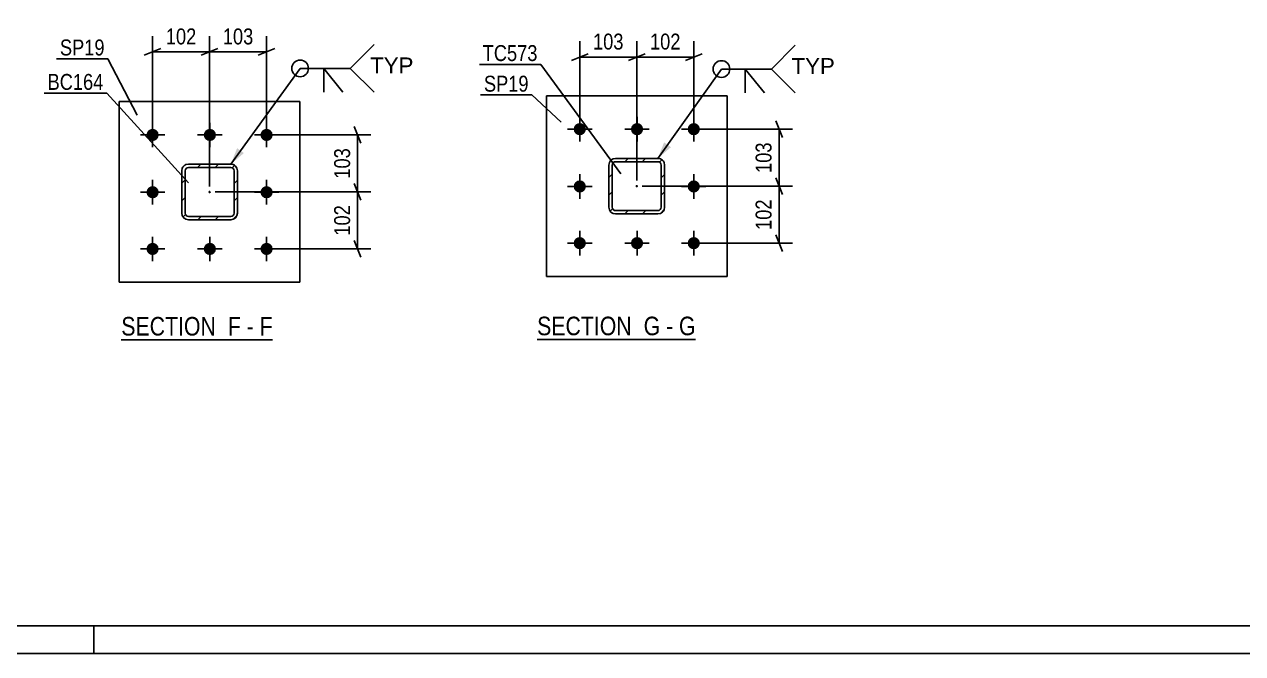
# Model space of a CAD drawing. Header units: millimetres. Extents: x -46 to 795, y -429 to 165.
# Drawn here: x 152.2 to 371.3, y -428.7 to -315.6 of the extents above; entities that cross this region are included whole.
import ezdxf

# ---------------------------------------------------------------- set-up
doc = ezdxf.new("R2010")
doc.units = ezdxf.units.MM
doc.linetypes.add('DXK_LINE_DOT2', pattern=[3.9198, 1.9599, -1.9599])
doc.linetypes.add('DXK_LINE_DOT3', pattern=[5.9187, 2.979, -0.9799, 0.9799, -0.9799])
doc.styles.add('Arial', font='ARIAL.TTF', dxfattribs={"height": 0.2})
doc.styles.add('Arial Narrow', font='ARIALN.TTF', dxfattribs={"height": 0.2})

# ---------------------------------------------------------------- blocks, each defined once
blk = doc.blocks.new('Unknown-761550471-1135')
at = {"color": 5, "linetype": 'Continuous'}
for p, q in [((-41.31, -423.74), (789.69, -423.74)), ((164.69, -428.74), (164.69, -423.74)), ((-46.31, -428.74), (794.69, -428.74))]:
    blk.add_line(p, q, dxfattribs=at)
blk = doc.blocks.new('Unknown-761550471-16 - 21860')
at = {"color": 6, "linetype": 'Continuous'}
blk.add_line((169.62, -372.28), (196.84, -372.28), dxfattribs=at)
at = {"color": 0, "linetype": 'Continuous'}
blk.add_wipeout([(187.73, -371.53), (187.73, -368.03), (169.62, -368.03), (169.62, -371.53)], dxfattribs=at)
at = {"color": 7, "linetype": 'Continuous', "style": 'Arial Narrow'}
blk.add_text('SECTION ', height=3.34, dxfattribs=at).set_placement((169.62, -371.53))
at = {"color": 0, "linetype": 'Continuous'}
blk.add_wipeout([(191.12, -371.53), (191.12, -368.03), (188.78, -368.03), (188.78, -371.53)], dxfattribs=at)
at = {"color": 7, "linetype": 'Continuous', "style": 'Arial Narrow'}
blk.add_text('F', height=3.34, dxfattribs=at).set_placement((188.78, -371.53))
at = {"color": 0, "linetype": 'Continuous'}
blk.add_wipeout([(193.45, -371.53), (193.45, -368.03), (192.17, -368.03), (192.17, -371.53)], dxfattribs=at)
at = {"color": 7, "linetype": 'Continuous', "style": 'Arial Narrow'}
blk.add_text('-', height=3.34, dxfattribs=at).set_placement((192.17, -371.53))
at = {"color": 0, "linetype": 'Continuous'}
blk.add_wipeout([(196.84, -371.53), (196.84, -368.03), (194.5, -368.03), (194.5, -371.53)], dxfattribs=at)
at = {"color": 7, "linetype": 'Continuous', "style": 'Arial Narrow'}
blk.add_text('F', height=3.34, dxfattribs=at).set_placement((194.5, -371.53))
blk = doc.blocks.new('Unknown-761550471-17 - 22098')
at = {"color": 6, "linetype": 'Continuous'}
blk.add_line((244.41, -372.23), (272.91, -372.23), dxfattribs=at)
at = {"color": 0, "linetype": 'Continuous'}
blk.add_wipeout([(262.52, -371.48), (262.52, -367.98), (244.41, -367.98), (244.41, -371.48)], dxfattribs=at)
at = {"color": 7, "linetype": 'Continuous', "style": 'Arial Narrow'}
blk.add_text('SECTION ', height=3.34, dxfattribs=at).set_placement((244.41, -371.48))
at = {"color": 0, "linetype": 'Continuous'}
blk.add_wipeout([(266.55, -371.48), (266.55, -367.98), (263.57, -367.98), (263.57, -371.48)], dxfattribs=at)
at = {"color": 7, "linetype": 'Continuous', "style": 'Arial Narrow'}
blk.add_text('G', height=3.34, dxfattribs=at).set_placement((263.57, -371.48))
at = {"color": 0, "linetype": 'Continuous'}
blk.add_wipeout([(268.87, -371.48), (268.87, -367.98), (267.6, -367.98), (267.6, -371.48)], dxfattribs=at)
at = {"color": 7, "linetype": 'Continuous', "style": 'Arial Narrow'}
blk.add_text('-', height=3.34, dxfattribs=at).set_placement((267.6, -371.48))
at = {"color": 0, "linetype": 'Continuous'}
blk.add_wipeout([(272.91, -371.48), (272.91, -367.98), (269.92, -367.98), (269.92, -371.48)], dxfattribs=at)
at = {"color": 7, "linetype": 'Continuous', "style": 'Arial Narrow'}
blk.add_text('G', height=3.34, dxfattribs=at).set_placement((269.92, -371.48))
blk = doc.blocks.new('Bolt-761550471-21986 - 21860')
at = {"linetype": 'Continuous'}
for points in [[(176.35, -335.46, -1), (174.15, -335.46, -1)], [(186.65, -335.46, -1), (184.45, -335.46, -1)], [(196.85, -335.46, -1), (194.65, -335.46, -1)], [(176.35, -345.76, -1), (174.15, -345.76, -1)], [(196.85, -345.76, -1), (194.65, -345.76, -1)], [(176.35, -355.96, -1), (174.15, -355.96, -1)], [(186.65, -355.96, -1), (184.45, -355.96, -1)], [(196.85, -355.96, -1), (194.65, -355.96, -1)]]:
    blk.add_hatch(color=1, dxfattribs=at).paths.add_polyline_path(points)
at = {"color": 1, "linetype": 'Continuous'}
for p, q in [((175.25, -333.26), (175.25, -337.66)), ((185.55, -333.26), (185.55, -337.66)), ((195.75, -333.26), (195.75, -337.66)), ((173.05, -335.46), (177.45, -335.46)), ((183.35, -335.46), (187.75, -335.46)), ((193.55, -335.46), (197.95, -335.46)), ((175.25, -343.56), (175.25, -347.96)), ((195.75, -343.56), (195.75, -347.96)), ((173.05, -345.76), (177.45, -345.76)), ((193.55, -345.76), (197.95, -345.76)), ((175.25, -353.76), (175.25, -358.16)), ((185.55, -353.76), (185.55, -358.16)), ((195.75, -353.76), (195.75, -358.16)), ((173.05, -355.96), (177.45, -355.96)), ((183.35, -355.96), (187.75, -355.96)), ((193.55, -355.96), (197.95, -355.96))]:
    blk.add_line(p, q, dxfattribs=at)
blk = doc.blocks.new('Part-761550471-21898 - 21860')
at = {"linetype": 'Continuous'}
h = blk.add_hatch(dxfattribs=at)
h.set_pattern_fill('', scale=0.7, style=0, pattern_type=0)
h.set_pattern_definition([(45, (189.757, -350.614), (-1.57154, 1.57154), [])])
h.paths.add_polyline_path([(189.3, -350.71), (189.76, -350.61), (190.15, -350.35), (190.41, -349.96), (190.5, -349.51), (190.5, -341.91), (190.41, -341.45), (190.15, -341.06), (189.76, -340.8), (189.3, -340.71), (181.7, -340.71), (181.24, -340.8), (180.85, -341.06), (180.59, -341.45), (180.5, -341.91), (180.5, -349.51), (180.59, -349.96), (180.85, -350.35), (181.24, -350.61), (181.7, -350.71)])
h.paths.add_polyline_path([(181.7, -350.11), (181.47, -350.06), (181.27, -349.93), (181.14, -349.74), (181.1, -349.51), (181.1, -341.91), (181.14, -341.68), (181.27, -341.48), (181.47, -341.35), (181.7, -341.31), (189.3, -341.31), (189.53, -341.35), (189.72, -341.48), (189.85, -341.68), (189.9, -341.91), (189.9, -349.51), (189.85, -349.74), (189.72, -349.93), (189.53, -350.06), (189.3, -350.11)])
blk.add_hatch(color=30, dxfattribs=at).paths.add_polyline_path([(185.5, -345.81, -1), (185.5, -345.61, -1)])
at = {"color": 7, "linetype": 'DXK_LINE_DOT2'}
for p, q in [((180.5, -341.91), (180.59, -341.45)), ((181.14, -341.68), (181.1, -341.91)), ((181.27, -341.48), (181.14, -341.68)), ((181.24, -340.8), (181.7, -340.71)), ((181.47, -341.35), (181.27, -341.48)), ((181.7, -341.31), (181.47, -341.35)), ((181.7, -340.71), (189.3, -340.71)), ((189.3, -341.31), (181.7, -341.31)), ((189.3, -340.71), (189.76, -340.8)), ((189.53, -341.35), (189.3, -341.31)), ((189.72, -341.48), (189.53, -341.35)), ((189.85, -341.68), (189.72, -341.48)), ((189.9, -341.91), (189.85, -341.68)), ((190.41, -341.45), (190.5, -341.91)), ((180.5, -349.51), (180.5, -341.91)), ((181.1, -349.51), (181.1, -341.91)), ((189.9, -349.51), (189.9, -341.91)), ((190.5, -349.51), (190.5, -341.91)), ((180.59, -349.96), (180.5, -349.51)), ((181.1, -349.51), (181.14, -349.74)), ((181.14, -349.74), (181.27, -349.93)), ((181.27, -349.93), (181.47, -350.06)), ((181.47, -350.06), (181.7, -350.11)), ((181.7, -350.11), (189.3, -350.11)), ((189.3, -350.11), (189.53, -350.06)), ((189.53, -350.06), (189.72, -349.93)), ((189.72, -349.93), (189.85, -349.74)), ((189.85, -349.74), (189.9, -349.51)), ((190.5, -349.51), (190.41, -349.96)), ((181.7, -350.71), (181.24, -350.61)), ((181.7, -350.71), (189.3, -350.71)), ((189.76, -350.61), (189.3, -350.71))]:
    blk.add_line(p, q, dxfattribs=at)
at = {"color": 2, "linetype": 'Continuous'}
for p, q in [((180.59, -341.45), (180.5, -341.91)), ((181.1, -341.91), (181.14, -341.68)), ((181.14, -341.68), (181.27, -341.48)), ((181.7, -340.71), (181.24, -340.8)), ((181.27, -341.48), (181.47, -341.35)), ((181.47, -341.35), (181.7, -341.31)), ((181.7, -340.71), (189.3, -340.71)), ((181.7, -341.31), (189.3, -341.31)), ((189.76, -340.8), (189.3, -340.71)), ((189.3, -341.31), (189.53, -341.35)), ((189.53, -341.35), (189.72, -341.48)), ((189.72, -341.48), (189.85, -341.68)), ((189.85, -341.68), (189.9, -341.91)), ((190.5, -341.91), (190.41, -341.45)), ((180.5, -349.51), (180.5, -341.91)), ((181.1, -349.51), (181.1, -341.91)), ((189.9, -349.51), (189.9, -341.91)), ((190.5, -349.51), (190.5, -341.91)), ((180.5, -349.51), (180.59, -349.96)), ((181.14, -349.74), (181.1, -349.51)), ((181.27, -349.93), (181.14, -349.74)), ((181.47, -350.06), (181.27, -349.93)), ((181.7, -350.11), (181.47, -350.06)), ((181.7, -350.11), (189.3, -350.11)), ((189.53, -350.06), (189.3, -350.11)), ((189.72, -349.93), (189.53, -350.06)), ((189.85, -349.74), (189.72, -349.93)), ((189.9, -349.51), (189.85, -349.74)), ((190.41, -349.96), (190.5, -349.51)), ((181.24, -350.61), (181.7, -350.71)), ((181.7, -350.71), (189.3, -350.71)), ((189.3, -350.71), (189.76, -350.61))]:
    blk.add_line(p, q, dxfattribs=at)
at = {"color": 7, "linetype": 'DXK_LINE_DOT3'}
blk.add_line((185.5, -345.71), (185.5, -345.71), dxfattribs=at)
at = {"color": 30, "linetype": 'DXK_LINE_DOT3'}
blk.add_line((185.5, -345.71), (185.5, -345.71), dxfattribs=at)
at = {"color": 30, "linetype": 'Continuous'}
blk.add_circle((185.5, -345.71), 0.1, dxfattribs=at)
at = {"color": 7, "linetype": 'DXK_LINE_DOT2'}
for centre, start, end in [((181.7, -341.91), 112.5, 157.5), ((189.3, -341.91), 22.5, 67.5), ((181.7, -349.51), 202.5, 247.5), ((189.3, -349.51), 292.5, 337.5)]:
    blk.add_arc(centre, 1.2, start, end, dxfattribs=at)
at = {"color": 2, "linetype": 'Continuous'}
for centre, start, end in [((181.7, -341.91), 112.5, 157.5), ((189.3, -341.91), 22.5, 67.5), ((181.7, -349.51), 202.5, 247.5), ((189.3, -349.51), 292.5, 337.5)]:
    blk.add_arc(centre, 1.2, start, end, dxfattribs=at)
blk = doc.blocks.new('Part-761550471-21902 - 21860')
at = {"color": 2, "linetype": 'Continuous'}
for p, q in [((169.25, -329.46), (201.75, -329.46)), ((169.25, -329.46), (169.25, -361.96)), ((201.75, -329.46), (201.75, -361.96)), ((169.25, -361.96), (201.75, -361.96))]:
    blk.add_line(p, q, dxfattribs=at)
blk = doc.blocks.new('Part-761550471-22135 - 22098')
at = {"linetype": 'Continuous'}
h = blk.add_hatch(dxfattribs=at)
h.set_pattern_fill('', scale=0.7, style=0, pattern_type=0)
h.set_pattern_definition([(45, (266.5846, -349.5775), (-1.57154, 1.57154), [])])
h.paths.add_polyline_path([(266.13, -349.67), (266.58, -349.58), (266.97, -349.32), (267.23, -348.93), (267.33, -348.47), (267.33, -340.87), (267.23, -340.41), (266.97, -340.02), (266.58, -339.76), (266.13, -339.67), (258.53, -339.67), (258.07, -339.76), (257.68, -340.02), (257.42, -340.41), (257.33, -340.87), (257.33, -348.47), (257.42, -348.93), (257.68, -349.32), (258.07, -349.58), (258.53, -349.67)])
h.paths.add_polyline_path([(258.53, -349.07), (258.3, -349.02), (258.1, -348.89), (257.97, -348.7), (257.93, -348.47), (257.93, -340.87), (257.97, -340.64), (258.1, -340.44), (258.3, -340.31), (258.53, -340.27), (266.13, -340.27), (266.35, -340.31), (266.55, -340.44), (266.68, -340.64), (266.73, -340.87), (266.73, -348.47), (266.68, -348.7), (266.55, -348.89), (266.35, -349.02), (266.13, -349.07)])
blk.add_hatch(color=30, dxfattribs=at).paths.add_polyline_path([(262.33, -344.77, -1), (262.33, -344.57, -1)])
at = {"color": 7, "linetype": 'DXK_LINE_DOT2'}
for p, q in [((257.33, -340.87), (257.42, -340.41)), ((257.33, -348.47), (257.33, -340.87)), ((257.97, -340.64), (257.93, -340.87)), ((257.93, -348.47), (257.93, -340.87)), ((258.1, -340.44), (257.97, -340.64)), ((258.07, -339.76), (258.53, -339.67)), ((258.3, -340.31), (258.1, -340.44)), ((258.53, -340.27), (258.3, -340.31)), ((258.53, -339.67), (266.13, -339.67)), ((266.13, -340.27), (258.53, -340.27)), ((266.13, -339.67), (266.58, -339.76)), ((266.35, -340.31), (266.13, -340.27)), ((266.55, -340.44), (266.35, -340.31)), ((266.68, -340.64), (266.55, -340.44)), ((266.73, -340.87), (266.68, -340.64)), ((266.73, -348.47), (266.73, -340.87)), ((267.23, -340.41), (267.33, -340.87)), ((267.33, -348.47), (267.33, -340.87)), ((257.42, -348.93), (257.33, -348.47)), ((257.93, -348.47), (257.97, -348.7)), ((257.97, -348.7), (258.1, -348.89)), ((258.53, -349.67), (258.07, -349.58)), ((258.1, -348.89), (258.3, -349.02)), ((258.3, -349.02), (258.53, -349.07)), ((258.53, -349.07), (266.13, -349.07)), ((258.53, -349.67), (266.13, -349.67)), ((266.13, -349.07), (266.35, -349.02)), ((266.58, -349.58), (266.13, -349.67)), ((266.35, -349.02), (266.55, -348.89)), ((266.55, -348.89), (266.68, -348.7)), ((266.68, -348.7), (266.73, -348.47)), ((267.33, -348.47), (267.23, -348.93))]:
    blk.add_line(p, q, dxfattribs=at)
at = {"color": 2, "linetype": 'Continuous'}
for p, q in [((257.42, -340.41), (257.33, -340.87)), ((257.33, -348.47), (257.33, -340.87)), ((257.93, -340.87), (257.97, -340.64)), ((257.93, -348.47), (257.93, -340.87)), ((257.97, -340.64), (258.1, -340.44)), ((258.53, -339.67), (258.07, -339.76)), ((258.1, -340.44), (258.3, -340.31)), ((258.3, -340.31), (258.53, -340.27)), ((258.53, -339.67), (266.13, -339.67)), ((258.53, -340.27), (266.13, -340.27)), ((266.58, -339.76), (266.13, -339.67)), ((266.13, -340.27), (266.35, -340.31)), ((266.35, -340.31), (266.55, -340.44)), ((266.55, -340.44), (266.68, -340.64)), ((266.68, -340.64), (266.73, -340.87)), ((266.73, -348.47), (266.73, -340.87)), ((267.33, -340.87), (267.23, -340.41)), ((267.33, -348.47), (267.33, -340.87)), ((257.33, -348.47), (257.42, -348.93)), ((257.97, -348.7), (257.93, -348.47)), ((258.1, -348.89), (257.97, -348.7)), ((258.07, -349.58), (258.53, -349.67)), ((258.3, -349.02), (258.1, -348.89)), ((258.53, -349.07), (258.3, -349.02)), ((258.53, -349.07), (266.13, -349.07)), ((258.53, -349.67), (266.13, -349.67)), ((266.35, -349.02), (266.13, -349.07)), ((266.13, -349.67), (266.58, -349.58)), ((266.55, -348.89), (266.35, -349.02)), ((266.68, -348.7), (266.55, -348.89)), ((266.73, -348.47), (266.68, -348.7)), ((267.23, -348.93), (267.33, -348.47))]:
    blk.add_line(p, q, dxfattribs=at)
at = {"color": 7, "linetype": 'DXK_LINE_DOT3'}
blk.add_line((262.33, -344.67), (262.33, -344.67), dxfattribs=at)
at = {"color": 30, "linetype": 'DXK_LINE_DOT3'}
blk.add_line((262.33, -344.67), (262.33, -344.67), dxfattribs=at)
at = {"color": 30, "linetype": 'Continuous'}
blk.add_circle((262.33, -344.67), 0.1, dxfattribs=at)
at = {"color": 7, "linetype": 'DXK_LINE_DOT2'}
for centre, start, end in [((258.53, -340.87), 112.5, 157.5), ((266.13, -340.87), 22.5, 67.5), ((258.53, -348.47), 202.5, 247.5), ((266.13, -348.47), 292.5, 337.5)]:
    blk.add_arc(centre, 1.2, start, end, dxfattribs=at)
at = {"color": 2, "linetype": 'Continuous'}
for centre, start, end in [((258.53, -340.87), 112.5, 157.5), ((266.13, -340.87), 22.5, 67.5), ((258.53, -348.47), 202.5, 247.5), ((266.13, -348.47), 292.5, 337.5)]:
    blk.add_arc(centre, 1.2, start, end, dxfattribs=at)
blk = doc.blocks.new('Part-761550471-22137 - 22098')
at = {"color": 2, "linetype": 'Continuous'}
for p, q in [((246.08, -328.42), (278.58, -328.42)), ((246.08, -328.42), (246.08, -360.92)), ((278.58, -328.42), (278.58, -360.92)), ((246.08, -360.92), (278.58, -360.92))]:
    blk.add_line(p, q, dxfattribs=at)
blk = doc.blocks.new('Bolt-761550471-22221 - 22098')
at = {"linetype": 'Continuous'}
for points in [[(253.18, -334.42, -1), (250.98, -334.42, -1)], [(263.48, -334.42, -1), (261.28, -334.42, -1)], [(273.68, -334.42, -1), (271.48, -334.42, -1)], [(253.18, -344.72, -1), (250.98, -344.72, -1)], [(273.68, -344.72, -1), (271.48, -344.72, -1)], [(253.18, -354.92, -1), (250.98, -354.92, -1)], [(263.48, -354.92, -1), (261.28, -354.92, -1)], [(273.68, -354.92, -1), (271.48, -354.92, -1)]]:
    blk.add_hatch(color=1, dxfattribs=at).paths.add_polyline_path(points)
at = {"color": 1, "linetype": 'Continuous'}
for p, q in [((252.08, -332.22), (252.08, -336.62)), ((262.38, -332.22), (262.38, -336.62)), ((272.58, -332.22), (272.58, -336.62)), ((249.88, -334.42), (254.28, -334.42)), ((260.18, -334.42), (264.58, -334.42)), ((270.38, -334.42), (274.78, -334.42)), ((252.08, -342.52), (252.08, -346.92)), ((272.58, -342.52), (272.58, -346.92)), ((249.88, -344.72), (254.28, -344.72)), ((270.38, -344.72), (274.78, -344.72)), ((252.08, -352.72), (252.08, -357.12)), ((262.38, -352.72), (262.38, -357.12)), ((272.58, -352.72), (272.58, -357.12)), ((249.88, -354.92), (254.28, -354.92)), ((260.18, -354.92), (264.58, -354.92)), ((270.38, -354.92), (274.78, -354.92))]:
    blk.add_line(p, q, dxfattribs=at)
blk = doc.blocks.new('StraightDimension-761550471-22535 - 21860')
at = {"color": 7, "linetype": 'Continuous'}
for p, q in [((211.52, -333.96), (212.72, -336.96)), ((196.75, -335.46), (214.52, -335.46)), ((212.12, -345.71), (212.12, -335.46)), ((186.5, -345.71), (214.52, -345.71)), ((212.72, -347.21), (211.52, -344.21))]:
    blk.add_line(p, q, dxfattribs=at)
at = {"color": 0}
blk.add_wipeout([(211.37, -337.24), (207.17, -337.24), (207.17, -343.92), (211.37, -343.92)], dxfattribs=at)
at = {"color": 3, "style": 'Arial Narrow'}
blk.add_text('103', height=2.863, rotation=90.0002, dxfattribs=at).set_placement((210.77, -343.32))
blk = doc.blocks.new('StraightDimension-761550471-22500 - 21860')
at = {"color": 7, "linetype": 'Continuous'}
for p, q in [((185.5, -344.71), (185.5, -317.67)), ((195.75, -334.46), (195.75, -317.67)), ((184, -321.12), (187, -319.92)), ((185.5, -320.52), (195.75, -320.52)), ((197.25, -319.92), (194.25, -321.12))]:
    blk.add_line(p, q, dxfattribs=at)
at = {"color": 0}
blk.add_wipeout([(193.97, -319.77), (193.97, -315.57), (187.28, -315.57), (187.28, -319.77)], dxfattribs=at)
at = {"color": 3, "style": 'Arial Narrow'}
blk.add_text('103', height=2.863, dxfattribs=at).set_placement((187.88, -319.17))
blk = doc.blocks.new('StraightDimension-761550471-22501 - 21860')
at = {"color": 7, "linetype": 'Continuous'}
for p, q in [((175.25, -334.46), (175.25, -317.67)), ((185.5, -344.71), (185.5, -317.67)), ((173.75, -321.12), (176.75, -319.92)), ((175.25, -320.52), (185.5, -320.52)), ((187, -319.92), (184, -321.12))]:
    blk.add_line(p, q, dxfattribs=at)
at = {"color": 0}
blk.add_wipeout([(183.72, -319.77), (183.72, -315.57), (177.03, -315.57), (177.03, -319.77)], dxfattribs=at)
at = {"color": 3, "style": 'Arial Narrow'}
blk.add_text('102', height=2.863, dxfattribs=at).set_placement((177.63, -319.17))
blk = doc.blocks.new('StraightDimension-761550471-22536 - 21860')
at = {"color": 7, "linetype": 'Continuous'}
for p, q in [((186.5, -345.71), (214.52, -345.71)), ((211.52, -344.21), (212.72, -347.21)), ((212.12, -355.96), (212.12, -345.71)), ((212.72, -357.46), (211.52, -354.46)), ((196.75, -355.96), (214.52, -355.96))]:
    blk.add_line(p, q, dxfattribs=at)
at = {"color": 0}
blk.add_wipeout([(211.37, -347.49), (207.17, -347.49), (207.17, -354.17), (211.37, -354.17)], dxfattribs=at)
at = {"color": 3, "style": 'Arial Narrow'}
blk.add_text('102', height=2.863, rotation=90.0002, dxfattribs=at).set_placement((210.77, -353.57))
blk = doc.blocks.new('StraightDimension-761550471-22344 - 22098')
at = {"color": 7, "linetype": 'Continuous'}
for p, q in [((287.32, -343.17), (288.52, -346.17)), ((263.33, -344.67), (290.32, -344.67)), ((287.92, -354.92), (287.92, -344.67)), ((273.58, -354.92), (290.32, -354.92)), ((288.52, -356.42), (287.32, -353.42))]:
    blk.add_line(p, q, dxfattribs=at)
at = {"color": 0}
blk.add_wipeout([(287.17, -346.45), (282.97, -346.45), (282.97, -353.14), (287.17, -353.14)], dxfattribs=at)
at = {"color": 3, "style": 'Arial Narrow'}
blk.add_text('102', height=2.863, rotation=90.0002, dxfattribs=at).set_placement((286.57, -352.54))
blk = doc.blocks.new('StraightDimension-761550471-22319 - 22098')
at = {"color": 7, "linetype": 'Continuous'}
for p, q in [((252.08, -333.42), (252.08, -318.6)), ((262.33, -343.67), (262.33, -318.6)), ((250.58, -322.05), (253.58, -320.85)), ((252.08, -321.45), (262.33, -321.45)), ((263.83, -320.85), (260.83, -322.05))]:
    blk.add_line(p, q, dxfattribs=at)
at = {"color": 0}
blk.add_wipeout([(260.54, -320.7), (260.54, -316.5), (253.86, -316.5), (253.86, -320.7)], dxfattribs=at)
at = {"color": 3, "style": 'Arial Narrow'}
blk.add_text('103', height=2.863, dxfattribs=at).set_placement((254.46, -320.1))
blk = doc.blocks.new('StraightDimension-761550471-22318 - 22098')
at = {"color": 7, "linetype": 'Continuous'}
for p, q in [((262.33, -343.67), (262.33, -318.6)), ((272.58, -333.42), (272.58, -318.6)), ((260.83, -322.05), (263.83, -320.85)), ((262.33, -321.45), (272.58, -321.45)), ((274.08, -320.85), (271.08, -322.05))]:
    blk.add_line(p, q, dxfattribs=at)
at = {"color": 0}
blk.add_wipeout([(270.79, -320.7), (270.79, -316.5), (264.11, -316.5), (264.11, -320.7)], dxfattribs=at)
at = {"color": 3, "style": 'Arial Narrow'}
blk.add_text('102', height=2.863, dxfattribs=at).set_placement((264.71, -320.1))
blk = doc.blocks.new('StraightDimension-761550471-22343 - 22098')
at = {"color": 7, "linetype": 'Continuous'}
for p, q in [((287.32, -332.92), (288.52, -335.92)), ((273.58, -334.42), (290.32, -334.42)), ((287.92, -344.67), (287.92, -334.42)), ((288.52, -346.17), (287.32, -343.17)), ((263.33, -344.67), (290.32, -344.67))]:
    blk.add_line(p, q, dxfattribs=at)
at = {"color": 0}
blk.add_wipeout([(287.17, -336.2), (282.97, -336.2), (282.97, -342.89), (287.17, -342.89)], dxfattribs=at)
at = {"color": 3, "style": 'Arial Narrow'}
blk.add_text('103', height=2.863, rotation=90.0002, dxfattribs=at).set_placement((286.57, -342.29))
blk = doc.blocks.new('Mark-761550471-22667 - 21860')
at = {"color": 0}
blk.add_wipeout([(166.41, -327.35), (166.41, -324.35), (156.36, -324.35), (156.36, -327.35)], dxfattribs=at)
blk.add_wipeout([(166.41, -327.35), (166.41, -324.35), (156.36, -324.35), (156.36, -327.35)], dxfattribs=at)
at = {"color": 30, "linetype": 'Continuous'}
for p in [(155.76, -327.95), (181.7, -344.05)]:
    blk.add_line(p, (167.01, -327.95), dxfattribs=at)
at = {"color": 3, "style": 'Arial Narrow'}
blk.add_text('BC164', height=2.863, dxfattribs=at).set_placement((156.36, -327.35))
blk = doc.blocks.new('Mark-761550471-22670 - 21860')
at = {"color": 0}
blk.add_wipeout([(166.62, -321.16), (166.62, -318.16), (158.58, -318.16), (158.58, -321.16)], dxfattribs=at)
blk.add_wipeout([(166.62, -321.16), (166.62, -318.16), (158.58, -318.16), (158.58, -321.16)], dxfattribs=at)
at = {"color": 30, "linetype": 'Continuous'}
for p in [(157.98, -321.76), (172.47, -331.9)]:
    blk.add_line(p, (167.22, -321.76), dxfattribs=at)
at = {"color": 3, "style": 'Arial Narrow'}
blk.add_text('SP19', height=2.863, dxfattribs=at).set_placement((158.58, -321.16))
blk = doc.blocks.new('WeldMark-761550471-22679 - 21860')
at = {"linetype": 'Continuous'}
blk.add_hatch(color=30, dxfattribs=at).paths.add_polyline_path([(191.67, -338.72), (189.3, -340.71), (190.45, -337.84)])
at = {"color": 30, "linetype": 'Continuous'}
for p, q in [((189.3, -340.71), (201.78, -323.49)), ((201.78, -323.49), (210.78, -323.49))]:
    blk.add_line(p, q, dxfattribs=at)
at = {"color": 3, "linetype": 'Continuous'}
for q in [(209.49, -327.78), (206.07, -327.78)]:
    blk.add_line((206.07, -323.49), q, dxfattribs=at)
for start, end in [(90, 270), (270, 90)]:
    blk.add_arc((201.78, -323.49), 1.5, start, end, dxfattribs=at)
at = {"color": 0, "linetype": 'Continuous'}
blk.add_wipeout([(222.16, -324.39), (222.16, -321.39), (214.38, -321.39), (214.38, -324.39)], dxfattribs=at)
blk.add_wipeout([(222.16, -324.39), (222.16, -321.39), (214.38, -321.39), (214.38, -324.39)], dxfattribs=at)
at = {"color": 3, "linetype": 'Continuous'}
for q in [(215.07, -319.21), (215.07, -327.78)]:
    blk.add_line((210.78, -323.49), q, dxfattribs=at)
at = {"color": 3, "linetype": 'Continuous', "style": 'Arial'}
blk.add_text('TYP', height=2.865, dxfattribs=at).set_placement((214.38, -324.39))
blk = doc.blocks.new('Mark-761550471-22439 - 22098')
at = {"color": 0}
blk.add_wipeout([(244.48, -322.17), (244.48, -319.17), (234.62, -319.17), (234.62, -322.17)], dxfattribs=at)
blk.add_wipeout([(244.48, -322.17), (244.48, -319.17), (234.62, -319.17), (234.62, -322.17)], dxfattribs=at)
at = {"color": 30, "linetype": 'Continuous'}
for p in [(234.02, -322.77), (259.46, -342.47)]:
    blk.add_line(p, (245.08, -322.77), dxfattribs=at)
at = {"color": 3, "style": 'Arial Narrow'}
blk.add_text('TC573', height=2.863, dxfattribs=at).set_placement((234.62, -322.17))
blk = doc.blocks.new('Mark-761550471-22442 - 22098')
at = {"color": 0}
blk.add_wipeout([(242.88, -327.67), (242.88, -324.67), (234.84, -324.67), (234.84, -327.67)], dxfattribs=at)
blk.add_wipeout([(242.88, -327.67), (242.88, -324.67), (234.84, -324.67), (234.84, -327.67)], dxfattribs=at)
at = {"color": 30, "linetype": 'Continuous'}
for p in [(234.24, -328.27), (248.76, -333.16)]:
    blk.add_line(p, (243.48, -328.27), dxfattribs=at)
at = {"color": 3, "style": 'Arial Narrow'}
blk.add_text('SP19', height=2.863, dxfattribs=at).set_placement((234.84, -327.67))
blk = doc.blocks.new('WeldMark-761550471-22452 - 22098')
at = {"linetype": 'Continuous'}
blk.add_hatch(color=30, dxfattribs=at).paths.add_polyline_path([(268.48, -337.66), (266.13, -339.67), (267.25, -336.79)])
at = {"color": 30, "linetype": 'Continuous'}
for p, q in [((266.13, -339.67), (277.57, -323.6)), ((277.57, -323.6), (286.57, -323.6))]:
    blk.add_line(p, q, dxfattribs=at)
at = {"color": 3, "linetype": 'Continuous'}
for q in [(285.28, -327.89), (281.85, -327.89)]:
    blk.add_line((281.85, -323.6), q, dxfattribs=at)
for start, end in [(90, 270), (270, 90)]:
    blk.add_arc((277.57, -323.6), 1.5, start, end, dxfattribs=at)
at = {"color": 0, "linetype": 'Continuous'}
blk.add_wipeout([(297.94, -324.5), (297.94, -321.5), (290.17, -321.5), (290.17, -324.5)], dxfattribs=at)
blk.add_wipeout([(297.94, -324.5), (297.94, -321.5), (290.17, -321.5), (290.17, -324.5)], dxfattribs=at)
at = {"color": 3, "linetype": 'Continuous'}
for q in [(290.85, -319.32), (290.85, -327.89)]:
    blk.add_line((286.57, -323.6), q, dxfattribs=at)
at = {"color": 3, "linetype": 'Continuous', "style": 'Arial'}
blk.add_text('TYP', height=2.865, dxfattribs=at).set_placement((290.17, -324.5))

msp = doc.modelspace()

# ---------------------------------------------------------------- block references
for name in ['Unknown-761550471-1135', 'Part-761550471-22137 - 22098', 'Part-761550471-21902 - 21860', 'Bolt-761550471-22221 - 22098', 'Bolt-761550471-21986 - 21860', 'Part-761550471-21898 - 21860', 'Part-761550471-22135 - 22098']:
    msp.add_blockref(name, (0, 0))

# ---------------------------------------------------------------- next in the draw order: block references
for name in ['StraightDimension-761550471-22535 - 21860', 'StraightDimension-761550471-22344 - 22098', 'Unknown-761550471-16 - 21860', 'Unknown-761550471-17 - 22098']:
    msp.add_blockref(name, (0, 0))

# ---------------------------------------------------------------- next in the draw order: block references
for name in ['StraightDimension-761550471-22500 - 21860', 'StraightDimension-761550471-22319 - 22098']:
    msp.add_blockref(name, (0, 0))

# ---------------------------------------------------------------- next in the draw order: block references
for name in ['StraightDimension-761550471-22501 - 21860', 'StraightDimension-761550471-22318 - 22098', 'WeldMark-761550471-22679 - 21860', 'Mark-761550471-22439 - 22098']:
    msp.add_blockref(name, (0, 0))

# ---------------------------------------------------------------- next in the draw order: block references
for name in ['Mark-761550471-22667 - 21860', 'Mark-761550471-22442 - 22098', 'StraightDimension-761550471-22343 - 22098', 'StraightDimension-761550471-22536 - 21860']:
    msp.add_blockref(name, (0, 0))

# ---------------------------------------------------------------- next in the draw order: block references
for name in ['Mark-761550471-22670 - 21860', 'WeldMark-761550471-22452 - 22098']:
    msp.add_blockref(name, (0, 0))

doc.saveas('drawing.dxf')
